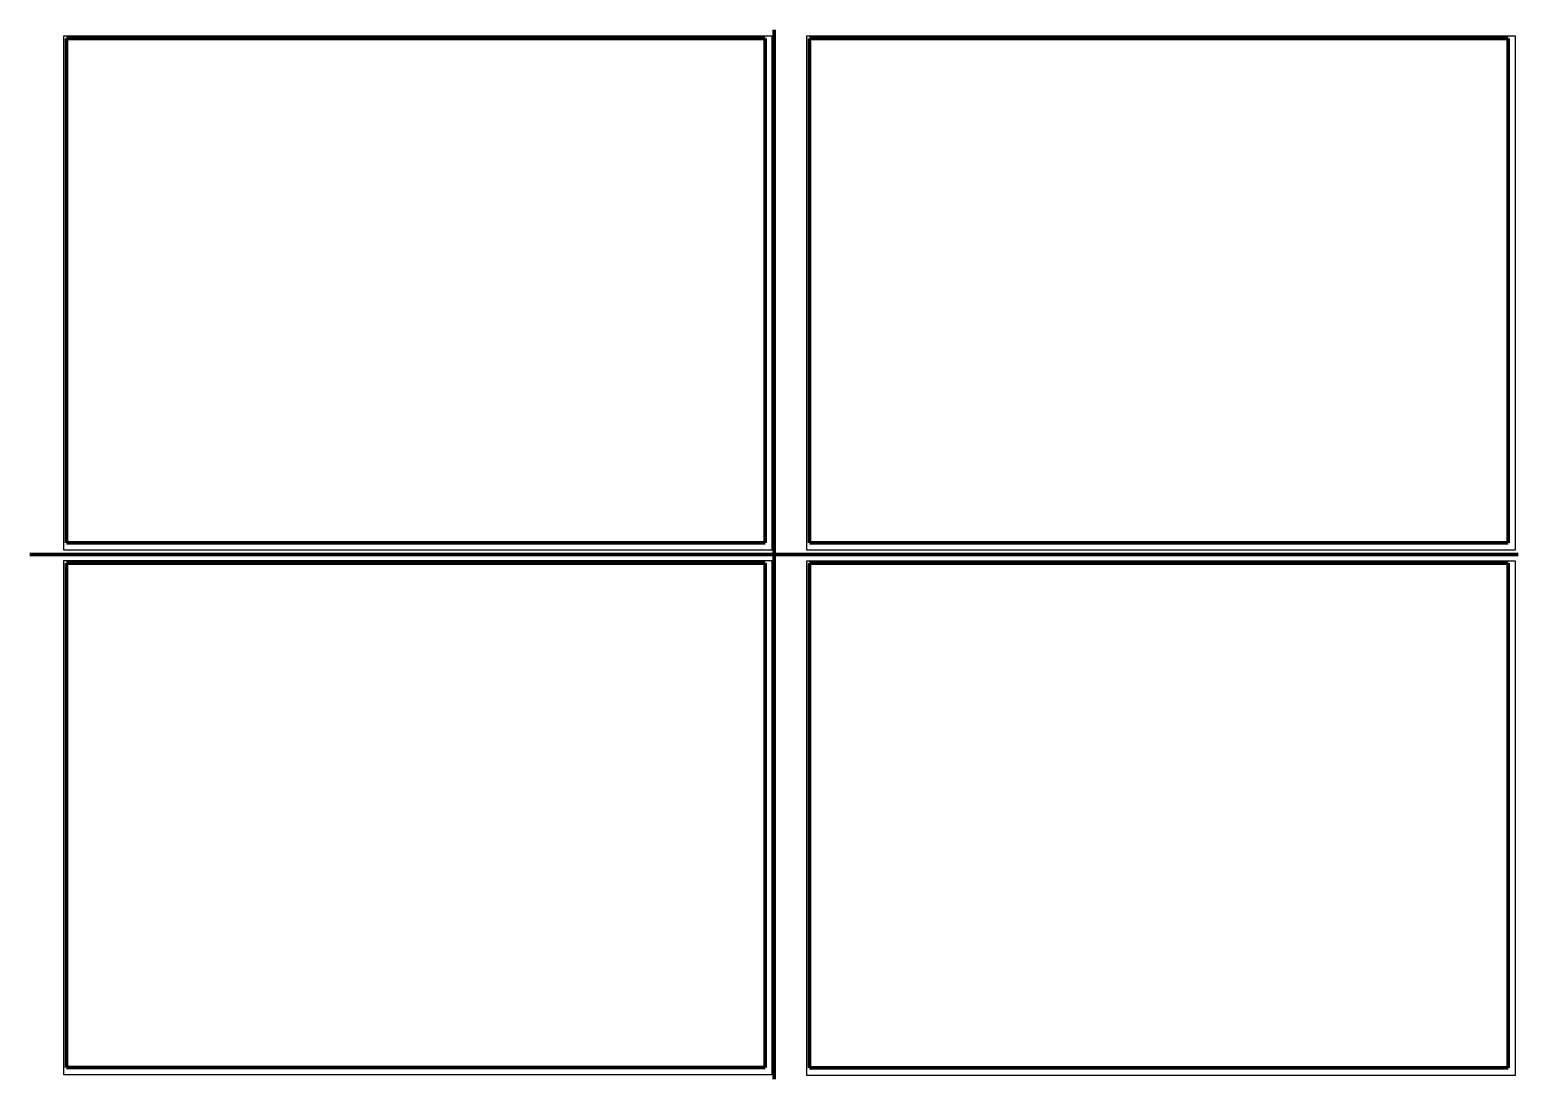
# Paper-space layout 'ISO A1 Title Block' of a CAD drawing. Header units: millimetres. Extents: x -2 to 841, y 0 to 594.
import ezdxf

# ---------------------------------------------------------------- set-up
doc = ezdxf.new("R2010")
doc.units = ezdxf.units.MM
picture_1 = doc.add_image_def('image1.jpg', size_in_pixel=(1554, 1129))
picture_2 = doc.add_image_def('image2.jpg', size_in_pixel=(1554, 1129))
picture_3 = doc.add_image_def('image3.jpg', size_in_pixel=(1554, 1129))
picture_4 = doc.add_image_def('image4.jpg', size_in_pixel=(1554, 1129))

psp = doc.layouts.new('ISO A1 Title Block')

# ---------------------------------------------------------------- linework, layer by layer
at = {"lineweight": 100}
for p, q in [((419.55, 594.01), (419.55, 5)), ((414.55, 589), (19.09, 589)), ((19.09, 589), (19.09, 303.54)), ((414.55, 303.54), (414.55, 589)), ((439.55, 589), (835, 589)), ((439.55, 303.53), (439.55, 589)), ((835, 589), (835, 303.53)), ((414.55, 303.54), (19.09, 303.54)), ((439.55, 303.53), (835, 303.53)), ((4.09, 297), (-1.62, 297)), ((419.55, 297), (4.09, 297)), ((419.55, 297), (835, 297)), ((835, 297), (840.72, 297)), ((19.09, 292), (19.09, 6.61)), ((414.55, 292), (19.09, 292)), ((414.55, 6.61), (414.55, 292)), ((439.55, 6.51), (439.55, 292)), ((439.55, 292), (835, 292)), ((835, 292), (835, 6.51)), ((19.09, 6.61), (414.55, 6.61)), ((419.55, 5), (419.55, -0.03)), ((835, 6.51), (439.55, 6.51))]:
    psp.add_line(p, q, dxfattribs=at)

# ---------------------------------------------------------------- pictures from other files: only their frames are drawn
image = psp.add_image(picture_1, insert=(17.71, 299.44), size_in_units=(400.63, 291.06))
image.dxf.flags = 7
image = psp.add_image(picture_3, insert=(438.22, 299.37), size_in_units=(400.8, 291.18))
image.dxf.flags = 7
image = psp.add_image(picture_2, insert=(17.58, 2.55), size_in_units=(400.66, 291.08))
image.dxf.flags = 7
image = psp.add_image(picture_4, insert=(438.08, 2.12), size_in_units=(400.97, 291.31))
image.dxf.flags = 7

doc.saveas('drawing.dxf')
